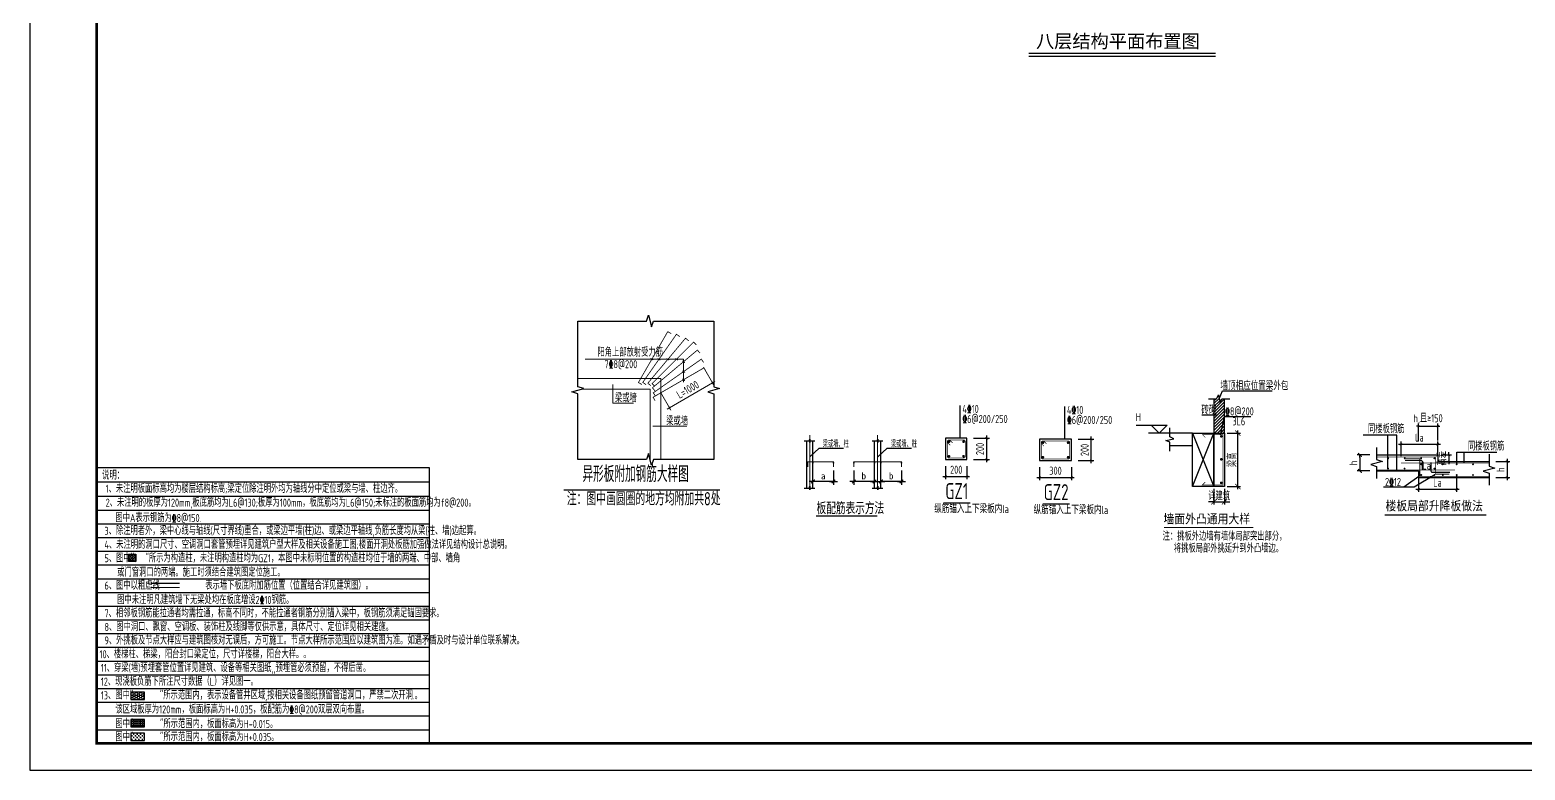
# Model space of a CAD drawing. Extents: x -1058961 to 23600, y -449123 to 2751847.
# Drawn here: x -347349 to -291301, y -288485 to -260752 of the extents above; entities that cross this region are included whole.
import ezdxf
from ezdxf.enums import TextEntityAlignment as Align

# ---------------------------------------------------------------- set-up
doc = ezdxf.new("R2010")
doc.units = 0
doc.header["$LTSCALE"] = 1000
doc.linetypes.add('DASH', pattern=[0.35, 0.25, -0.1])
doc.linetypes.add('DOTE', pattern=[2.42, 2, -0.2, 0.02, -0.2])
doc.layers.get('0').update_dxf_attribs({"linetype": 'CONTINUOUS'})
doc.layers.get('DEFPOINTS').update_dxf_attribs({"linetype": 'CONTINUOUS'})
for name, color, linetype, lineweight in [('+公共字体', 7, 'CONTINUOUS', 20), ('+图名', 243, 'CONTINUOUS', 20), ('+混凝土墙', 3, 'CONTINUOUS', 20), ('DOTE', 19, 'DOTE', 9), ('Z-详图标注', 3, 'CONTINUOUS', 18), ('查找字符', 1, 'CONTINUOUS', 18)]:
    doc.layers.add(name, color=color, linetype=linetype, lineweight=lineweight)
for name, color, linetype in [('-TK', 7, 'CONTINUOUS'), ('DIM', 2, 'CONTINUOUS'), ('FLOOR_UP_REIN', 13, 'CONTINUOUS'), ('GJ', 5, 'CONTINUOUS'), ('LINK', 6, 'CONTINUOUS'), ('OUTLINE', 2, 'CONTINUOUS'), ('REIN', 6, 'CONTINUOUS'), ('S-B板填充', 251, 'CONTINUOUS'), ('S-DETLCW-LINE1-pdx', 7, 'CONTINUOUS'), ('S-DETLCW-TEXT', 7, 'CONTINUOUS'), ('S-DETLS-HATCH', 251, 'CONTINUOUS'), ('S-DETLS-TEXT', 7, 'CONTINUOUS'), ('S-X详图实线', 4, 'CONTINUOUS'), ('S-X详图标注', 3, 'CONTINUOUS'), ('S-X详图钢筋', 6, 'CONTINUOUS'), ('S-大样-砼线', 7, 'CONTINUOUS'), ('S-引出线', 40, 'CONTINUOUS'), ('S-文字', 7, 'CONTINUOUS'), ('S-板正筋', 2, 'CONTINUOUS'), ('S-构造柱', 212, 'CONTINUOUS'), ('S-表格线', 54, 'CONTINUOUS'), ('S-降板填充', 75, 'CONTINUOUS'), ('TEXT', 2, 'CONTINUOUS'), ('THIN', 7, 'CONTINUOUS'), ('大样线', 40, 'CONTINUOUS'), ('悬梁', 4, 'CONTINUOUS'), ('空调洞口标注', 130, 'CONTINUOUS'), ('说明文字', 7, 'CONTINUOUS')]:
    doc.layers.add(name, color=color, linetype=linetype)
doc.styles.add('-宋体', font='', dxfattribs={"width": 0.7, "height": 300, "bigfont": '宋体.TTF'})
doc.styles.add('10', font='', dxfattribs={"width": 0.7, "height": 300})
doc.styles.add('BW_Rein', font='Tssdeng.shx', dxfattribs={"width": 0.7, "bigfont": 'hztxt.shx'})
doc.styles.add('hzst', font='', dxfattribs={"width": 0.7})
doc.styles.add('TSSD_DIMENSION', font='Tssdeng.shx', dxfattribs={"width": 0.7, "bigfont": 'tssdchn.shx'})
doc.styles.add('TSSD_Label', font='Tssdeng.shx', dxfattribs={"width": 0.7, "bigfont": 'hztxt.shx'})
doc.styles.add('TSSD_Norm', font='Tssdeng.shx', dxfattribs={"bigfont": 'tssdchn.shx'})
doc.styles.add('TSSD_REIN', font='tssdeng.shx', dxfattribs={"width": 0.7, "height": 300, "bigfont": 'tssdchn.shx'})
doc.styles.get('-宋体').set_extended_font_data('SimSun')
doc.styles.get('10').set_extended_font_data('SimSun')
doc.styles.get('hzst').set_extended_font_data('SimSun')
doc.dimstyles.new('25-100', dxfattribs={"dimscale": 100, "dimtxt": 3, "dimasz": 2, "dimexe": 1, "dimexo": 1, "dimgap": 0.5, "dimtad": 1, "dimdec": 0, "dimlfac": 0.25, "dimdsep": 46, "dimtxsty": 'TSSD_REIN', "dimblk1": 'ARCHTICK', "dimblk2": 'ARCHTICK', "dimsah": 1, "dimcen": 2.5, "dimdle": 1, "dimclrd": 256, "dimclre": 256, "dimclrt": 7, "dimadec": 0, "dimazin": 0, "dimtfac": 1, "dimtdec": 0, "dimtix": 1, "dimtmove": 2, "dimatfit": 3, "dimldrblk": 'ARCHTICK', "dimfxl": 0, "dimtolj": 1, "dimtzin": 0, "dimlwd": -1, "dimlwe": -1, "dimarcsym": 0})
doc.dimstyles.new('TSSD_100_100$0', dxfattribs={"dimtxt": 300, "dimasz": 80, "dimexe": 100, "dimexo": 250, "dimgap": 100, "dimtad": 1, "dimdec": 0, "dimzin": 0, "dimdsep": 46, "dimtxsty": 'TSSD_DIMENSION', "dimblk": 'ARCHTICK', "dimcen": 0, "dimdle": 100, "dimclrd": 3, "dimclre": 3, "dimclrt": 7, "dimadec": 0, "dimazin": 0, "dimtfac": 1, "dimtdec": 0, "dimtix": 1, "dimtmove": 2, "dimatfit": 3, "dimldrblk": 'ARCHTICK', "dimfxl": 0, "dimtolj": 1, "dimtzin": 0, "dimarcsym": 0})
doc.dimstyles.new('TSSD_20_100', dxfattribs={"dimtxt": 300, "dimasz": 100, "dimexe": 100, "dimexo": 250, "dimgap": 100, "dimtad": 1, "dimdec": 0, "dimlfac": 0.2, "dimzin": 0, "dimdsep": 46, "dimtxsty": 'TSSD_DIMENSION', "dimblk": 'ARCHTICK', "dimcen": 0, "dimdle": 100, "dimclrt": 7, "dimadec": 0, "dimazin": 0, "dimtfac": 1, "dimtdec": 0, "dimtix": 1, "dimtmove": 2, "dimatfit": 3, "dimldrblk": 'ARCHTICK', "dimfxl": 0, "dimtolj": 1, "dimtzin": 0, "dimarcsym": 0})
doc.dimstyles.new('TSSD_25_100', dxfattribs={"dimtxt": 300, "dimasz": 100, "dimexe": 100, "dimexo": 250, "dimgap": 100, "dimtad": 1, "dimdec": 0, "dimlfac": 0.25, "dimzin": 0, "dimdsep": 46, "dimtxsty": 'TSSD_DIMENSION', "dimblk": 'ARCHTICK', "dimcen": 0, "dimdle": 100, "dimclrt": 7, "dimadec": 0, "dimazin": 0, "dimtfac": 1, "dimtdec": 0, "dimtix": 1, "dimtmove": 2, "dimatfit": 3, "dimldrblk": 'ARCHTICK', "dimfxl": 0, "dimtolj": 1, "dimtzin": 0, "dimarcsym": 0})

# ---------------------------------------------------------------- blocks, each defined once
blk = doc.blocks.new('A1')
blk.add_lwpolyline([(0, 59400), (0, 0), (84100, 0), (84100, 59400)], close=True)
at = {"const_width": 100}
blk.add_lwpolyline([(2500, 58400), (2500, 1000), (83100, 1000), (83100, 58400)], close=True, dxfattribs=at)
blk = doc.blocks.new('_DIMX')
blk.add_line((-150, 0), (150, 0))
at = {"const_width": 50}
blk.add_lwpolyline([(-70, -70), (70, 70)], dxfattribs=at)
blk = doc.blocks.new('A$C1DDD5A89')
at = {"color": 6, "const_width": 50}
blk.add_lwpolyline([(439, 25), (2741, 25)], dxfattribs=at)
at = {"layer": 'DOTE', "color": 8, "linetype": 'DOTE'}
for p, q in [((202, 3054), (202, 888)), ((2750, 3054), (2750, 888))]:
    blk.add_line(p, q, dxfattribs=at)
at = {"layer": 'GJ'}
blk.add_point((1858, 2022), dxfattribs=at)
at = {"layer": 'REIN', "color": 1, "const_width": 40}
for points in [[(129, 1860), (129, 2059), (1095, 2059), (1095, 1860)], [(1858, 1860), (1858, 2059), (3643, 2059), (3643, 1860)]]:
    blk.add_lwpolyline(points, dxfattribs=at)
at = {"layer": '大样线'}
for p, q in [((0, 2837), (188, 2837)), ((81, 2837), (81, 1066)), ((188, 2837), (202, 2909)), ((202, 2909), (202, 2778)), ((202, 2778), (217, 2837)), ((217, 2837), (395, 2837)), ((2548, 2837), (2736, 2837)), ((2736, 2837), (2751, 2909)), ((2751, 2909), (2751, 2778)), ((2751, 2778), (2766, 2837)), ((2766, 2837), (2943, 2837)), ((202, 2247), (556, 2571)), ((556, 2571), (1467, 2571)), ((2758, 2247), (3112, 2571)), ((3112, 2571), (4023, 2571)), ((188, 1066), (202, 1138)), ((202, 1138), (202, 1006)), ((2736, 1066), (2751, 1138)), ((2751, 1138), (2751, 1006)), ((0, 1066), (188, 1066)), ((202, 1006), (217, 1066)), ((217, 1066), (395, 1066)), ((2548, 1066), (2736, 1066)), ((2751, 1006), (2766, 1066)), ((2766, 1066), (2943, 1066))]:
    blk.add_line(p, q, dxfattribs=at)
at = {"layer": '大样线', "linetype": 'ByBlock'}
for p, q in [((323, 1066), (323, 2837)), ((2630, 1066), (2630, 2837)), ((2871, 1066), (2871, 2837))]:
    blk.add_line(p, q, dxfattribs=at)
at = {"layer": '大样线', "color": 0, "linetype": 'ByBlock'}
for p in [(323, 2022), (1095, 2022), (2630, 2022), (2871, 2022), (3643, 2022), (202, 1319)]:
    blk.add_point(p, dxfattribs=at)
at = {"layer": '空调洞口标注'}
for p, q in [((1095, 1732), (1095, 1190)), ((1858, 1732), (1858, 1190)), ((3643, 1732), (3643, 1190)), ((1094, 1319), (203, 1319)), ((2629, 1319), (1859, 1319)), ((3642, 1319), (2872, 1319))]:
    blk.add_line(p, q, dxfattribs=at)
blk.add_point((1858, 1319), dxfattribs=at)
at = {"layer": '空调洞口标注', "color": 0, "linetype": 'ByBlock'}
blk.add_point((2871, 1319), dxfattribs=at)
at = {"layer": '空调洞口标注', "xscale": 0.9649999998509884, "yscale": 0.9649999998509884, "zscale": 0.965, "rotation": 180}
for p in [(323, 1319), (1858, 1319)]:
    blk.add_blockref('_DIMX', p, dxfattribs=at)
at = {"layer": '空调洞口标注', "xscale": 0.9649999998509884, "yscale": 0.9649999998509884, "zscale": 0.965}
for p in [(1095, 1319), (2630, 1319), (2872, 1319), (3643, 1319)]:
    blk.add_blockref('_DIMX', p, dxfattribs=at)
at = {"layer": '空调洞口标注', "style": '10'}
for s, p in [('a', (709, 1523)), ('b', (2231, 1523)), ('b', (3257, 1523))]:
    blk.add_text(s, height=250, dxfattribs=at).set_placement(p, align=Align.MIDDLE_CENTER)
at = {"layer": '说明文字'}
for s, height, style, width, p in [('梁或墙、柱', 250, 'TSSD_REIN', 0.6, (693, 2596)), ('梁或墙、柱', 250, 'TSSD_REIN', 0.6, (3249, 2596)), ('板配筋表示方法', 450, 'TSSD_DIMENSION', 0.7, (459, 91))]:
    blk.add_text(s, height=height, dxfattribs=dict(at, style=style, width=width)).set_placement(p)
blk = doc.blocks.new('_ArchTick')
at = {"color": 0, "linetype": 'ByBlock', "const_width": 0.15}
blk.add_lwpolyline([(-0.5, -0.5), (0.5, 0.5)], dxfattribs=at)
blk = doc.blocks.new('*D694')
at = {"layer": 'DEFPOINTS', "color": 0}
for p in [(15039, 226788), (15039, 226538), (15580, 226538)]:
    blk.add_point(p, dxfattribs=at)
at = {"layer": 'S-X详图标注', "color": 0, "lineweight": -2}
for p, q in [((15289, 226788), (15680, 226788)), ((15289, 226538), (15680, 226538)), ((15580, 226788), (15580, 226888)), ((15580, 226788), (15580, 226538)), ((15580, 226538), (15580, 226438))]:
    blk.add_line(p, q, dxfattribs=at)
at = {"layer": 'S-X详图标注', "color": 0, "lineweight": -2, "xscale": 100, "yscale": 100, "zscale": 100}
for p, rotation in [((15580, 226788), 270), ((15580, 226538), 90)]:
    blk.add_blockref('_ArchTick', p, dxfattribs=dict(at, rotation=rotation))
at = {"layer": 'S-X详图标注', "color": 7, "insert": (15330, 226663), "char_height": 300, "attachment_point": 5, "rotation": 90, "style": 'TSSD_DIMENSION'}
blk.add_mtext('\\A1;高差', dxfattribs=at)
blk = doc.blocks.new('ArchTick')
at = {"color": 0, "linetype": 'ByBlock', "lineweight": -2, "const_width": 0.075}
blk.add_lwpolyline([(-0.25, -0.25), (0.25, 0.25)], dxfattribs=at)
blk = doc.blocks.new('_tsdbk')
blk.add_line((-1, 0), (0, 0))
at = {"const_width": 0.5}
blk.add_lwpolyline([(-0.7, -0.7), (0.7, 0.7)], dxfattribs=at)
blk = doc.blocks.new('*D695')
at = {"layer": 'DEFPOINTS', "color": 0}
for p in [(12868, 226788), (12244, 226188), (12868, 226188)]:
    blk.add_point(p, dxfattribs=at)
at = {"layer": 'S-X详图标注', "color": 0, "lineweight": -2}
for p, q in [((12618, 226788), (12144, 226788)), ((12244, 226688), (12244, 226288)), ((12618, 226188), (12144, 226188))]:
    blk.add_line(p, q, dxfattribs=at)
at = {"layer": 'S-X详图标注', "color": 0, "lineweight": -2, "xscale": 100, "yscale": 100, "zscale": 100}
for p, rotation in [((12244, 226788), 90), ((12244, 226188), 270)]:
    blk.add_blockref('_tsdbk', p, dxfattribs=dict(at, rotation=rotation))
at = {"layer": 'S-X详图标注', "color": 7, "insert": (11994, 226488), "char_height": 300, "attachment_point": 5, "rotation": 90, "style": 'TSSD_DIMENSION'}
blk.add_mtext('\\A1;h', dxfattribs=at)
blk = doc.blocks.new('*D696')
at = {"layer": 'DEFPOINTS', "color": 0}
for p in [(17083, 226538), (17083, 225938), (17763, 225938)]:
    blk.add_point(p, dxfattribs=at)
at = {"layer": 'S-X详图标注', "color": 0, "lineweight": -2}
for p, q in [((17333, 226538), (17863, 226538)), ((17763, 226638), (17763, 225838)), ((17333, 225938), (17863, 225938))]:
    blk.add_line(p, q, dxfattribs=at)
at = {"layer": 'S-X详图标注', "color": 0, "lineweight": -2, "xscale": 100, "yscale": 100, "zscale": 100}
for p, rotation in [((17763, 226538), 90), ((17763, 225938), 270)]:
    blk.add_blockref('_ArchTick', p, dxfattribs=dict(at, rotation=rotation))
at = {"layer": 'S-X详图标注', "color": 7, "insert": (17513, 226238), "char_height": 300, "attachment_point": 5, "rotation": 90, "style": 'TSSD_DIMENSION'}
blk.add_mtext('\\A1;h', dxfattribs=at)
blk = doc.blocks.new('*D697')
at = {"layer": 'DEFPOINTS', "color": 0}
for p in [(15159, 227867), (14439, 227080), (15159, 227080)]:
    blk.add_point(p, dxfattribs=at)
at = {"layer": 'S-X详图标注', "color": 3, "lineweight": -2}
for p, q in [((14439, 227867), (14359, 227867)), ((14439, 227330), (14439, 227967)), ((14439, 227867), (15159, 227867)), ((15159, 227330), (15159, 227967)), ((15159, 227867), (15239, 227867))]:
    blk.add_line(p, q, dxfattribs=at)
at = {"layer": 'S-X详图标注', "color": 3, "lineweight": -2, "xscale": 80, "yscale": 80, "zscale": 80}
blk.add_blockref('_ArchTick', (14439, 227867), dxfattribs=at)
at = {"layer": 'S-X详图标注', "color": 3, "lineweight": -2, "xscale": 80, "yscale": 80, "zscale": 80, "rotation": 180}
blk.add_blockref('_ArchTick', (15159, 227867), dxfattribs=at)
at = {"layer": 'S-X详图标注', "color": 7, "insert": (14799, 228128), "char_height": 300, "attachment_point": 5, "style": 'TSSD_DIMENSION'}
blk.add_mtext('\\A1;h,且≥150', dxfattribs=at)
blk = doc.blocks.new('*D698')
at = {"layer": 'DEFPOINTS', "color": 0}
for p in [(15159, 227192), (13789, 226489), (15159, 226489)]:
    blk.add_point(p, dxfattribs=at)
at = {"layer": 'S-X详图标注', "color": 0, "lineweight": -2}
for p, q in [((13689, 227192), (15259, 227192)), ((13789, 226739), (13789, 227292)), ((15159, 226739), (15159, 227292))]:
    blk.add_line(p, q, dxfattribs=at)
at = {"layer": 'S-X详图标注', "color": 0, "lineweight": -2, "xscale": 100, "yscale": 100, "zscale": 100, "rotation": 180}
blk.add_blockref('_ArchTick', (13789, 227192), dxfattribs=at)
at = {"layer": 'S-X详图标注', "color": 0, "lineweight": -2, "xscale": 100, "yscale": 100, "zscale": 100}
blk.add_blockref('_ArchTick', (15159, 227192), dxfattribs=at)
at = {"layer": 'S-X详图标注', "color": 7, "insert": (14474, 227442), "char_height": 300, "attachment_point": 5, "style": 'TSSD_DIMENSION'}
blk.add_mtext('\\A1;La', dxfattribs=at)
blk = doc.blocks.new('*D699')
at = {"layer": 'DEFPOINTS', "color": 0}
for p in [(14439, 226188), (15861, 226306), (15861, 225502)]:
    blk.add_point(p, dxfattribs=at)
at = {"layer": 'S-X详图标注', "color": 0, "lineweight": -2}
for p, q in [((14439, 225938), (14439, 225402)), ((15861, 226056), (15861, 225402)), ((14339, 225502), (15961, 225502))]:
    blk.add_line(p, q, dxfattribs=at)
at = {"layer": 'S-X详图标注', "color": 0, "lineweight": -2, "xscale": 100, "yscale": 100, "zscale": 100, "rotation": 180}
blk.add_blockref('_ArchTick', (14439, 225502), dxfattribs=at)
at = {"layer": 'S-X详图标注', "color": 0, "lineweight": -2, "xscale": 100, "yscale": 100, "zscale": 100}
blk.add_blockref('_ArchTick', (15861, 225502), dxfattribs=at)
at = {"layer": 'S-X详图标注', "color": 7, "insert": (15150, 225752), "char_height": 300, "attachment_point": 5, "style": 'TSSD_DIMENSION'}
blk.add_mtext('\\A1;La', dxfattribs=at)
blk = doc.blocks.new('*D701')
at = {"layer": 'DEFPOINTS', "color": 0}
for p in [(30394, 226071), (30794, 226071), (30794, 225492)]:
    blk.add_point(p, dxfattribs=at)
at = {"layer": 'S-X详图标注'}
for p, q in [((30394, 225971), (30394, 225392)), ((30794, 225971), (30794, 225392)), ((30394, 225492), (30194, 225492)), ((30394, 225492), (30794, 225492)), ((30794, 225492), (30994, 225492))]:
    blk.add_line(p, q, dxfattribs=at)
at = {"layer": 'S-X详图标注', "xscale": 200, "yscale": 200, "zscale": 200}
blk.add_blockref('_ArchTick', (30394, 225492), dxfattribs=at)
at = {"layer": 'S-X详图标注', "xscale": 200, "yscale": 200, "zscale": 200, "rotation": 180}
blk.add_blockref('_ArchTick', (30794, 225492), dxfattribs=at)
at = {"layer": 'S-X详图标注', "color": 7, "insert": (30594, 225692), "char_height": 300, "attachment_point": 5, "style": 'TSSD_REIN'}
blk.add_mtext('\\A1;详建筑', dxfattribs=at)
blk = doc.blocks.new('*D702')
at = {"layer": 'DEFPOINTS', "color": 0}
for p in [(30794, 228060), (31291, 228060), (30794, 226060)]:
    blk.add_point(p, dxfattribs=at)
at = {"layer": 'S-X详图标注'}
for p, q in [((31291, 225960), (31291, 228160)), ((30894, 228060), (31391, 228060)), ((30894, 226060), (31391, 226060))]:
    blk.add_line(p, q, dxfattribs=at)
at = {"layer": 'S-X详图标注', "xscale": 200, "yscale": 200, "zscale": 200}
for p, rotation in [((31291, 228060), 90), ((31291, 226060), 270)]:
    blk.add_blockref('_ArchTick', p, dxfattribs=dict(at, rotation=rotation))
at = {"layer": 'S-X详图标注', "color": 7, "insert": (31091, 227060), "char_height": 300, "attachment_point": 5, "rotation": 90, "style": 'TSSD_REIN'}
blk.add_mtext('\\A1;梁高', dxfattribs=at)
blk = doc.blocks.new('*D2833')
at = {"layer": 'DEFPOINTS', "color": 0}
for p in [(-312224, -276053), (-311481, -276053), (-312224, -276853)]:
    blk.add_point(p, dxfattribs=at)
at = {"layer": 'DIM', "color": 0, "lineweight": -2}
for p, q in [((-311974, -276053), (-311381, -276053)), ((-311481, -276953), (-311481, -275953)), ((-311974, -276853), (-311381, -276853))]:
    blk.add_line(p, q, dxfattribs=at)
at = {"layer": 'DIM', "color": 0, "lineweight": -2, "xscale": 100, "yscale": 100, "zscale": 100}
for p, rotation in [((-311481, -276053), 90), ((-311481, -276853), 270)]:
    blk.add_blockref('_ArchTick', p, dxfattribs=dict(at, rotation=rotation))
at = {"layer": 'DIM', "color": 7, "insert": (-311731, -276453), "char_height": 300, "attachment_point": 5, "rotation": 90, "style": 'TSSD_DIMENSION'}
blk.add_mtext('\\A1;200', dxfattribs=at)
blk = doc.blocks.new('*D2834')
at = {"layer": 'DEFPOINTS', "color": 0}
for p in [(-313024, -276853), (-312224, -276853), (-312224, -277480)]:
    blk.add_point(p, dxfattribs=at)
at = {"layer": 'DIM', "color": 0, "lineweight": -2}
for p, q in [((-313024, -277103), (-313024, -277580)), ((-312224, -277103), (-312224, -277580)), ((-313124, -277480), (-312124, -277480))]:
    blk.add_line(p, q, dxfattribs=at)
at = {"layer": 'DIM', "color": 0, "lineweight": -2, "xscale": 100, "yscale": 100, "zscale": 100, "rotation": 180}
blk.add_blockref('_ArchTick', (-313024, -277480), dxfattribs=at)
at = {"layer": 'DIM', "color": 0, "lineweight": -2, "xscale": 100, "yscale": 100, "zscale": 100}
blk.add_blockref('_ArchTick', (-312224, -277480), dxfattribs=at)
at = {"layer": 'DIM', "color": 7, "insert": (-312624, -277230), "char_height": 300, "attachment_point": 5, "style": 'TSSD_DIMENSION'}
blk.add_mtext('\\A1;200', dxfattribs=at)
blk = doc.blocks.new('*D2808')
at = {"layer": 'DEFPOINTS', "color": 0}
for p in [(5060, 9464), (3444, 8530), (5522, 8664)]:
    blk.add_point(p, dxfattribs=at)
at = {"layer": 'DIM', "color": 3, "lineweight": -2}
for p, q in [((5185, 9247), (5572, 8577)), ((3819, 7680), (5609, 8714)), ((3569, 8314), (3956, 7644))]:
    blk.add_line(p, q, dxfattribs=at)
at = {"layer": 'DIM', "color": 3, "lineweight": -2, "xscale": 80, "yscale": 80, "zscale": 80}
for p, rotation in [((5522, 8664), 29.99999999994698), ((3906, 7730), 209.999999999947)]:
    blk.add_blockref('_ArchTick', p, dxfattribs=dict(at, rotation=rotation))
at = {"layer": 'DIM', "color": 7, "insert": (4589, 8413), "char_height": 300, "attachment_point": 5, "rotation": 30, "style": 'TSSD_DIMENSION'}
blk.add_mtext('\\A1;L=1000', dxfattribs=at)
blk = doc.blocks.new('*D2839')
at = {"layer": 'DEFPOINTS', "color": 0}
for p in [(-308303, -276091), (-307561, -276091), (-308303, -276891)]:
    blk.add_point(p, dxfattribs=at)
at = {"layer": 'DIM', "color": 0, "lineweight": -2}
for p, q in [((-308053, -276091), (-307461, -276091)), ((-307561, -276991), (-307561, -275991)), ((-308053, -276891), (-307461, -276891))]:
    blk.add_line(p, q, dxfattribs=at)
at = {"layer": 'DIM', "color": 0, "lineweight": -2, "xscale": 100, "yscale": 100, "zscale": 100}
for p, rotation in [((-307561, -276091), 90), ((-307561, -276891), 270)]:
    blk.add_blockref('_ArchTick', p, dxfattribs=dict(at, rotation=rotation))
at = {"layer": 'DIM', "color": 7, "insert": (-307811, -276491), "char_height": 300, "attachment_point": 5, "rotation": 90, "style": 'TSSD_DIMENSION'}
blk.add_mtext('\\A1;200', dxfattribs=at)
blk = doc.blocks.new('*D2840')
at = {"layer": 'DEFPOINTS', "color": 0}
for p in [(-309503, -276891), (-308303, -276891), (-308303, -277518)]:
    blk.add_point(p, dxfattribs=at)
at = {"layer": 'DIM', "color": 0, "lineweight": -2}
for p, q in [((-309503, -277141), (-309503, -277618)), ((-308303, -277141), (-308303, -277618)), ((-309603, -277518), (-308203, -277518))]:
    blk.add_line(p, q, dxfattribs=at)
at = {"layer": 'DIM', "color": 0, "lineweight": -2, "xscale": 100, "yscale": 100, "zscale": 100, "rotation": 180}
blk.add_blockref('_ArchTick', (-309503, -277518), dxfattribs=at)
at = {"layer": 'DIM', "color": 0, "lineweight": -2, "xscale": 100, "yscale": 100, "zscale": 100}
blk.add_blockref('_ArchTick', (-308303, -277518), dxfattribs=at)
at = {"layer": 'DIM', "color": 7, "insert": (-308903, -277268), "char_height": 300, "attachment_point": 5, "style": 'TSSD_DIMENSION'}
blk.add_mtext('\\A1;300', dxfattribs=at)
blk = doc.blocks.new('20210306.16463091')
at = {"layer": 'S-DETLS-TEXT', "const_width": 50}
blk.add_lwpolyline([(1330.2, 0), (5133.9, 0)], dxfattribs=at)
at = {"layer": 'S-X详图实线', "linetype": 'ByBlock'}
for points in [[(1023.9, 2251.8), (3314.8, 2251.8), (3314.8, 2001.8), (5238.7, 2001.8)], [(1023.9, 1651.8), (2594.8, 1651.8), (2594.8, 1401.8), (5238.7, 1401.8)]]:
    blk.add_lwpolyline(points, dxfattribs=at)
at = {"layer": 'S-X详图标注', "linetype": 'ByBlock'}
for points in [[(1786.5, 1689.3), (1786.5, 2997.1), (520.6, 2997.1)], [(1442.5, 1753.1), (1442.5, 2997.1), (676.7, 2997.1)], [(4027.7, 1919.3), (4027.7, 2357.9), (5495.2, 2357.9)], [(4310.8, 1952.4), (4310.8, 2357.9), (5529.3, 2357.9)], [(3208.2, 1502.9), (2435.2, 1044.4), (1285.7, 1044.4)], [(2696.3, 1501.8), (2050.4, 1044.4)]]:
    blk.add_lwpolyline(points, dxfattribs=at)
at = {"layer": 'S-X详图标注'}
for points in [[(2094.8, 2053), (2684.6, 2053, -0.4142136), (2734.6, 2003), (2734.6, 1689.3)], [(3059.9, 1964.4), (3059.9, 1656.2, 0.4142136), (3109.9, 1606.2), (3763.5, 1606.2)]]:
    blk.add_lwpolyline(points, format="xyb", dxfattribs=at)
at = {"layer": 'S-X详图钢筋', "linetype": 'ByBlock', "const_width": 30}
for points in [[(1023.9, 2178.2), (3241, 2178.2), (3241, 1531.8), (3756, 1531.8)], [(1023.9, 1689.3), (3962.9, 1689.3)], [(1944.7, 1952.4), (5238.7, 1952.4)], [(5238.7, 1451), (2646.3, 1451), (2646.3, 2110.6), (2118.4, 2110.6)]]:
    blk.add_lwpolyline(points, dxfattribs=at)
at = {"layer": 'S-X详图钢筋', "const_width": 35}
for points in [[(1435.6, 1739.2, 1), (1470.6, 1739.2, 1)], [(1441.9, 2125.6, 1), (1476.9, 2125.6, 1)], [(2055.9, 1741.1, 1), (2090.9, 1741.1, 1)], [(2062.1, 2127.5, 1), (2097.1, 2127.5, 1)], [(2679.7, 2127.5, 1), (2714.7, 2127.5, 1)], [(2680.4, 1901.9, 1), (2715.4, 1901.9, 1)], [(3171.7, 2126, 1), (3206.7, 2126, 1)], [(3173.8, 1739.3, 1), (3208.8, 1739.3, 1)], [(3488, 1901.8, 1), (3523, 1901.8, 1)], [(4010.2, 1901.8, 1), (4045.2, 1901.8, 1)], [(4621.3, 1901.8, 1), (4656.3, 1901.8, 1)], [(2680.7, 1501.8, 1), (2715.7, 1501.8, 1)], [(3173.2, 1502.9, 1), (3208.2, 1502.9, 1)], [(3488.2, 1500.8, 1), (3523.2, 1500.8, 1)], [(4010.4, 1500.8, 1), (4045.4, 1500.8, 1)], [(4621.5, 1500.8, 1), (4656.5, 1500.8, 1)]]:
    blk.add_lwpolyline(points, format="xyb", close=True, dxfattribs=at)
at = {"layer": 'THIN'}
for points in [[(1023.9, 2531.8), (1023.9, 2081.8), (1243.9, 2011.8), (803.9, 1891.8), (1023.9, 1821.8), (1023.9, 1371.8)], [(5238.7, 2281.8), (5238.7, 1831.8), (5458.7, 1761.8), (5018.7, 1641.8), (5238.7, 1571.8), (5238.7, 1121.8)]]:
    blk.add_lwpolyline(points, dxfattribs=at)
at = {"layer": 'S-DETLCW-TEXT', "style": 'hzst', "width": 0.85}
blk.add_text('楼板局部升降板做法', height=350, dxfattribs=at).set_placement((1357.9, 173.9))
at = {"layer": 'S-X详图标注', "color": 7, "insert": (2898.8, 1855.6), "char_height": 300, "attachment_point": 5, "style": 'TSSD_REIN'}
blk.add_mtext('\\A1;La', dxfattribs=at)
at = {"layer": 'TEXT', "style": 'TSSD_REIN', "width": 0.7}
for s, p in [('同楼板钢筋', (700.4, 3072.4)), ('同楼板钢筋', (4446.4, 2423.2)), ('2%%13212', (1341.1, 1090.9))]:
    blk.add_text(s, height=300, dxfattribs=at).set_placement(p)
at = {"layer": 'S-X详图标注'}
dim = blk.add_linear_dim(base=(3314.8, 3330), p1=(2594.8, 2543.3), p2=(3314.8, 2543.3), text='h,且≥150', dimstyle='TSSD_100_100$0', dxfattribs=at)
dim.commit()
dim.dimension.update_dxf_attribs({"geometry": '*D697', "text_midpoint": (2954.8, 3591.5), "insert": (-11844.2, -224536.6)})
for base, p1, p2, override, picture, middle in [((3314.8, 2655.7), (1944.7, 1952.4), (3314.8, 1952.4), {"dimasz": 100, "dimblk1": 'ArchTick', "dimblk2": 'ArchTick', "dimclrd": 0, "dimclre": 0}, '*D698', (2629.7, 2905.7)), ((4016.4, 965.4), (2594.8, 1651.8), (4016.4, 1769), {"dimtxt": 300, "dimasz": 100, "dimblk1": 'ArchTick', "dimblk2": 'ArchTick', "dimclrd": 0, "dimclre": 0}, '*D699', (3305.6, 1215.4))]:
    dim = blk.add_linear_dim(base=base, p1=p1, p2=p2, text='La', dimstyle='TSSD_100_100$0', override=override, dxfattribs=at)
    dim.commit()
    dim.dimension.update_dxf_attribs({"geometry": picture, "text_midpoint": middle, "insert": (-11844.2, -224536.6)})
dim = blk.add_linear_dim(base=(400, 1651.8), p1=(1023.9, 2251.8), p2=(1023.9, 1651.8), angle=90, text='h', dimstyle='TSSD_20_100', dxfattribs=at)
dim.commit()
dim.dimension.update_dxf_attribs({"geometry": '*D695', "text_midpoint": (150, 1951.8), "insert": (-11844.2, -224536.6)})
for base, p1, p2, text, picture, middle in [((3735.8, 2001.8), (3194.8, 2251.8), (3194.8, 2001.8), '高差', '*D694', (3485.8, 2126.8)), ((5919.1, 1401.8), (5238.7, 2001.8), (5238.7, 1401.8), 'h', '*D696', (5669.1, 1701.8))]:
    dim = blk.add_linear_dim(base=base, p1=p1, p2=p2, angle=90, text=text, dimstyle='TSSD_100_100$0', override={"dimtxt": 300, "dimasz": 100, "dimblk1": 'ArchTick', "dimblk2": 'ArchTick', "dimclrd": 0, "dimclre": 0}, dxfattribs=at)
    dim.commit()
    dim.dimension.update_dxf_attribs({"geometry": picture, "text_midpoint": middle, "insert": (-11844.2, -224536.6)})
blk = doc.blocks.new('20210306.16465652')
at = {"layer": 'S-DETLS-HATCH'}
h = blk.add_hatch(dxfattribs=at)
h.set_pattern_fill('ANSI31', color=256, scale=25)
h.set_pattern_definition([(45, (-250051.66, 573697.02), (-56.126601, 56.126601), [])])
h.paths.add_polyline_path([(3315.4, 5761.9), (3215.4, 5761.9), (3145.4, 5611.9), (3085.4, 5911.9), (3015.4, 5761.9), (2915.4, 5761.9), (2915.4, 4472.4), (3315.4, 4472.4)])
at = {"layer": 'S-DETLCW-LINE1-pdx'}
for points in [[(2715.4, 5761.9), (3015.4, 5761.9), (3085.4, 5911.9), (3145.4, 5611.9), (3215.4, 5761.9), (3515.4, 5761.9)], [(1268.2, 3792.4), (1268.2, 4132.4), (1118.2, 4202.4), (1418.2, 4262.4), (1268.2, 4332.4), (1268.2, 4672.4)]]:
    blk.add_lwpolyline(points, dxfattribs=at)
at = {"layer": 'S-DETLCW-TEXT', "const_width": 30}
blk.add_lwpolyline([(4388.8, 937.6), (1041.9, 937.6)], dxfattribs=at)
at = {"layer": 'S-DETLS-TEXT'}
blk.add_line((3009.8, 5139.7), (2467.6, 5139.7), dxfattribs=at)
for points in [[(3115.4, 5761.9), (3233, 6051.8), (5095.2, 6051.8)], [(3165.2, 4412.4), (3315.4, 5101.5), (4302.7, 5101.5)]]:
    blk.add_lwpolyline(points, dxfattribs=at)
at = {"layer": 'S-X详图实线'}
for p, q in [((2115.4, 4472.4), (1268.2, 4472.4)), ((2115.4, 3992.4), (1268.2, 3992.4)), ((2115.4, 4472.4), (2915.4, 2472.4)), ((2115.4, 2472.4), (2915.4, 4472.4))]:
    blk.add_line(p, q, dxfattribs=at)
blk.add_lwpolyline([(2915.4, 5761.9), (2915.4, 4472.4), (3315.4, 4472.4), (3315.4, 5761.9)], dxfattribs=at)
for points in [[(2115.4, 4472.4), (2915.4, 4472.4), (2915.4, 2472.4), (2115.4, 2472.4)], [(2915.4, 4472.4), (3315.4, 4472.4), (3315.4, 2472.4), (2915.4, 2472.4)]]:
    blk.add_lwpolyline(points, close=True, dxfattribs=at)
at = {"layer": 'S-X详图标注'}
blk.add_line((1268.2, 4472.4), (468.4, 4472.4), dxfattribs=at)
blk.add_lwpolyline([(0, 4772.4), (1168.3, 4772.4), (868.3, 4472.4), (568.3, 4772.4)], dxfattribs=at)
at = {"layer": 'S-X详图钢筋', "const_width": 20}
blk.add_lwpolyline([(2592.4, 4306.3), (2486.4, 4412.4), (3255.4, 4412.4), (3255.4, 2532.4), (2486.4, 2532.4), (2592.4, 2638.4)], dxfattribs=at)
at = {"layer": 'S-X详图钢筋', "const_width": 50}
for points in [[(3168.1, 4350.3, 1), (3218.1, 4350.3, 1)], [(3168.1, 3488.9, 1), (3218.1, 3488.9, 1)], [(3168.1, 2609.8, 1), (3218.1, 2609.8, 1)]]:
    blk.add_lwpolyline(points, format="xyb", close=True, dxfattribs=at)
at = {"layer": 'S-DETLCW-TEXT', "style": 'hzst', "width": 0.85}
blk.add_text('墙面外凸通用大样', height=350, dxfattribs=at).set_placement((1025.4, 1088.1))
at = {"layer": 'S-DETLS-TEXT', "width": 0.7}
for s, style, p in [('墙顶相应位置梁外包', 'BW_Rein', (3158.9, 6088.4)), ('砖砌', 'BW_Rein', (2442.3, 5176.3)), ('%%1328@200', 'BW_Rein', (3336.9, 5138.1)), ('3L6', 'BW_Rein', (3608.6, 4766)), ('注：挑板外边墙有墙体局部突出部分，', 'TSSD_REIN', (991.5, 450)), ('将挑板局部外挑延升到外凸墙边。', 'TSSD_REIN', (1414.1, 0))]:
    blk.add_text(s, height=300, dxfattribs=dict(at, style=style)).set_placement(p)
at = {"layer": 'S-DETLS-TEXT', "style": 'TSSD_REIN', "width": 0.75}
blk.add_text('H', height=300, dxfattribs=at).set_placement((181.3, 4832.5), align=Align.BOTTOM_RIGHT)
at = {"layer": 'S-X详图标注'}
for p1, p2, distance, text, picture, middle in [((3315.4, 2472.4), (3315.4, 4472.4), -496.7, '梁高', '*D702', (3612.1, 3472.4)), ((2915.4, 2483.6), (3315.4, 2483.6), -579.2, '详建筑', '*D701', (3115.4, 2104.4))]:
    dim = blk.add_aligned_dim(p1=p1, p2=p2, distance=distance, text=text, dimstyle='25-100', dxfattribs=at)
    dim.commit()
    dim.dimension.update_dxf_attribs({"geometry": picture, "text_midpoint": middle, "insert": (-27478.5, -223587.5)})
blk = doc.blocks.new('A$C3D802B83')
at = {"layer": '+公共字体', "linetype": 'Continuous'}
for p, q in [((744, 9550.9), (4432.1, 9550.9)), ((4432.1, 8687.9), (4432.1, 9550.9)), ((1781.2, 8604.3), (1781.2, 7908.1)), ((1781.2, 7900.1), (2555.9, 7900.1)), ((3278.8, 7035.6), (4551.4, 7035.6))]:
    blk.add_line(p, q, dxfattribs=at)
at = {"layer": '+图名', "linetype": 'Continuous', "const_width": 50}
blk.add_lwpolyline([(-63, 4643.9), (5800.4, 4643.9)], dxfattribs=at)
at = {"layer": '+混凝土墙', "linetype": 'Continuous'}
for p, q in [((468.2, 8822.4), (3581.4, 8822.4)), ((597.3, 8422.4), (3181.4, 8422.4)), ((3181.4, 8422.4), (3181.4, 5796.4)), ((3581.4, 8822.4), (3581.4, 5796.4))]:
    blk.add_line(p, q, dxfattribs=at)
at = {"layer": 'FLOOR_UP_REIN', "const_width": 30}
for points in [[(3970.2, 10507.9), (3840.3, 10582.9), (2739.8, 8676.9), (2869.7, 8601.9)], [(4289.1, 10397.8), (4166.2, 10483.8), (2903.8, 8681), (3026.7, 8594.9)], [(4622.7, 10240.4), (4507.8, 10336.8), (3093.1, 8650.8), (3208, 8554.4)], [(4914.2, 10087.1), (4808.2, 10193.1), (3251.9, 8636.8), (3358, 8530.8)], [(5048.3, 9777.8), (4951.8, 9892.7), (3265.9, 8478), (3362.3, 8363.1)], [(5184.9, 9428.3), (5098.9, 9551.1), (3296, 8288.8), (3382.1, 8165.9)], [(5273, 9095.3), (5198, 9225.2), (3292, 8124.8), (3367, 7994.9)]]:
    blk.add_lwpolyline(points, dxfattribs=at)
at = {"layer": 'THIN'}
blk.add_lwpolyline([(5562.2, 5796.4), (3306.7, 5796.4), (3236.7, 5576.4), (3116.7, 6016.4), (3046.7, 5796.4), (468.2, 5796.4), (468.2, 8257.2), (248.2, 8327.2), (688.2, 8447.2), (468.2, 8517.2), (468.2, 10977.9), (3046.7, 10977.9), (3116.7, 11197.9), (3236.7, 10757.9), (3306.7, 10977.9), (5562.2, 10977.9), (5562.2, 8517.2), (5782.2, 8447.2), (5342.2, 8327.2), (5562.2, 8257.2)], close=True, dxfattribs=at)
at = {"layer": '查找字符', "const_width": 35}
for points in [[(3195.4, 9582.1), (3293.5, 9519.7)], [(3461.2, 9577.4), (3559.3, 9515)], [(3788.2, 9577.4), (3886.4, 9515)], [(4121.9, 9577.4), (4220.1, 9515)], [(4388.1, 9483.1), (4486.2, 9420.7)], [(4388.1, 9110.7), (4486.2, 9048.3)], [(4388.1, 8809.5), (4486.2, 8747.1)]]:
    blk.add_lwpolyline(points, dxfattribs=at)
at = {"layer": '+公共字体', "linetype": 'Continuous', "style": 'TSSD_REIN', "width": 0.7}
for s, p in [('阳角上部放射受力筋', (1206.7, 9652.5)), ('7%%1328@200', (1467.3, 9212.7)), ('梁或墙', (1863, 7938.4)), ('梁或墙', (3783.9, 7076.5))]:
    blk.add_text(s, height=300, dxfattribs=at).set_placement(p)
blk.add_text('注：图中画圆圈的地方均附加共8处', height=500, dxfattribs=at).set_placement((55.5, 3920.3), align=Align.BOTTOM_LEFT)
at = {"layer": '+图名', "linetype": 'Continuous', "style": 'TSSD_REIN', "width": 0.7}
blk.add_text('异形板附加钢筋大样图', height=600, dxfattribs=at).set_placement((640.5, 4766.9), align=Align.BOTTOM_LEFT)
at = {"layer": 'DIM'}
dim = blk.add_aligned_dim(p1=(3443.8, 8530.2), p2=(5060.4, 9463.5), distance=-923.8, text='L=1000', dimstyle='TSSD_100_100$0', dxfattribs=at)
dim.commit()
dim.dimension.update_dxf_attribs({"geometry": '*D2808', "text_midpoint": (4589, 8413.4)})

msp = doc.modelspace()

# ---------------------------------------------------------------- hatches: boundary and pattern name
at = {"layer": 'S-B板填充'}
h = msp.add_hatch(dxfattribs=at)
h.set_pattern_fill('ANGLE', color=252, scale=10, style=0)
h.set_pattern_definition([(0, (-258249.664, -482459.69), (0, 69.85), [50.8, -19.05]), (90, (-258249.664, -482459.69), (-69.85, 4e-15), [50.8, -19.05])])
h.paths.add_polyline_path([(-343560.51, -286868.04), (-343049.4, -286868.04), (-343049.4, -286589.26), (-343560.51, -286589.26)])
h = msp.add_hatch(dxfattribs=at)
h.set_pattern_fill('CROSS', color=252, scale=10, style=0)
h.set_pattern_definition([(0, (-258249.664, -482459.69), (63.5, 63.5), [31.75, -95.25]), (90, (-258233.79, -482475.57), (-63.5, 63.5), [31.75, -95.25])])
h.paths.add_polyline_path([(-343560.51, -287382.33), (-343049.4, -287382.33), (-343049.4, -287103.54), (-343560.51, -287103.54)])
at = {"layer": 'S-构造柱'}
h = msp.add_hatch(dxfattribs=at)
h.set_pattern_fill('ARMORED', color=256, scale=12.857143, style=0)
h.set_pattern_definition([(50, (-2196924.58, -412019.85), (92.2191663, -8.0681316), [9.642857, -106.0714286]), (355, (-2196924.58, -412019.85), (-17.839457, 96.710417), [7.7142857, -84.857143]), (100.4514, (-2196916.89, -412020.52), (74.3797776, 88.642227), [8.1951673, -90.146843]), (46.1842, (-2196924.58, -411994.13), (137.216706, -21.281016), [14.464286, -159.107143]), (96.6356, (-2196913.14, -411995.91), (120.170919, 125.243726), [12.292751, -135.220243]), (351.1842, (-2196924.58, -411994.13), (120.170822, 125.24382), [11.571429, -127.285714]), (21, (-2196911.72, -412000.56), (76.7451924, -51.765286), [9.642857, -106.0714286]), (326, (-2196911.72, -412000.56), (31.2834, 93.233577), [7.7142857, -84.857143]), (71.4514, (-2196905.33, -412004.88), (108.0286237, 41.4682067), [8.1951673, -90.146843]), (37.5, (-2196924.58, -412019.85), (1.56340997, 42.80063835), [0, -83.8285714, 0, -86.1428571, 0, -85.1785714]), (7.5, (-2196924.58, -412019.85), (33.8232262, 50.7100772), [0, -49.1142857, 0, -81.9, 0, -32.4642857]), (327.5, (-2196953.25, -412019.85), (68.6343132, -2.8999121), [0, -32.1428571, 0, -100.2857143, 0, -133.0714286]), (317.5, (-2196966.11, -412019.85), (74.981079, 12.8706406), [0, -41.7857143, 0, -66.6, 0, -94.5]), (45, (-2196924.58, -412019.85), (-45.4568645, 45.4568645), [])])
h.paths.add_polyline_path([(-343655.99, -280397.32), (-343381.71, -280397.32), (-343381.71, -280671.6), (-343655.99, -280671.6)])
at = {"layer": 'S-降板填充', "linetype": 'ByBlock'}
h = msp.add_hatch(dxfattribs=at)
h.set_pattern_fill('HONEY', color=8, scale=17.142857, style=0)
h.set_pattern_definition([(0, (-3156145.6, -353549.74), (81.6428571, 47.1365143), [54.4285714, -108.8571429]), (120, (-3156145.6, -353549.74), (-81.6428474, 47.1365312), [54.4285714, -108.8571429]), (60, (-3156145.6, -353549.74), (9.75e-06, 94.2730455), [-108.8571429, 54.4285714])])
h.paths.add_polyline_path([(-343560.51, -285839.47), (-343049.4, -285839.47), (-343049.4, -285560.69), (-343560.51, -285560.69)])

# ---------------------------------------------------------------- linework, layer by layer
at = {"layer": 'LINK', "color": 1, "const_width": 25}
for points in [[(-312852.82, -276312.45), (-312944.75, -276220.52, -0.19891237), (-312958.81, -276186.58), (-312958.81, -276166.07, -0.41421356), (-312910.81, -276118.07), (-312336.81, -276118.07, -0.41421356), (-312288.81, -276166.07), (-312288.81, -276740.07, -0.41421356), (-312336.81, -276788.07), (-312910.81, -276788.07, -0.41421356), (-312958.81, -276740.07), (-312958.81, -276166.07, -0.41421356), (-312910.81, -276118.07), (-312890.3, -276118.07, -0.19891237), (-312856.36, -276132.13), (-312764.44, -276224.06)], [(-309332.16, -276350.7), (-309424.08, -276258.78, -0.19891237), (-309438.14, -276224.84), (-309438.14, -276204.33, -0.41421356), (-309390.14, -276156.33), (-308416.14, -276156.33, -0.41421356), (-308368.14, -276204.33), (-308368.14, -276778.33, -0.41421356), (-308416.14, -276826.33), (-309390.14, -276826.33, -0.41421356), (-309438.14, -276778.33), (-309438.14, -276204.33, -0.41421356), (-309390.14, -276156.33), (-309369.64, -276156.33, -0.19891237), (-309335.69, -276170.39), (-309243.77, -276262.32)]]:
    msp.add_lwpolyline(points, format="xyb", dxfattribs=at)
at = {"layer": 'OUTLINE'}
for points in [[(-312223.81, -276053.07), (-313023.81, -276053.07), (-313023.81, -276853.07), (-312223.81, -276853.07)], [(-308303.14, -276091.33), (-309503.14, -276091.33), (-309503.14, -276891.33), (-308303.14, -276891.33)]]:
    msp.add_lwpolyline(points, close=True, dxfattribs=at)
at = {"layer": 'REIN', "const_width": 50}
for points in [[(-312921.31, -276180.57, 1), (-312871.31, -276180.57, 1)], [(-312376.31, -276180.57, 1), (-312326.31, -276180.57, 1)], [(-309400.64, -276218.83, 1), (-309350.64, -276218.83, 1)], [(-308455.64, -276218.83, 1), (-308405.64, -276218.83, 1)], [(-312921.31, -276725.57, 1), (-312871.31, -276725.57, 1)], [(-312376.31, -276725.57, 1), (-312326.31, -276725.57, 1)], [(-309400.64, -276763.83, 1), (-309350.64, -276763.83, 1)], [(-308455.64, -276763.83, 1), (-308405.64, -276763.83, 1)]]:
    msp.add_lwpolyline(points, format="xyb", close=True, dxfattribs=at)
at = {"layer": 'S-引出线', "color": 3, "const_width": 56}
msp.add_lwpolyline([(-309908.13, -261629.91), (-302904.34, -261629.91)], dxfattribs=at)
at = {"layer": 'S-引出线', "color": 3}
msp.add_lwpolyline([(-309908.13, -261741.91), (-302904.34, -261741.91)], dxfattribs=at)
at = {"layer": 'S-板正筋', "linetype": 'DASH', "const_width": 42.86}
for points in [[(-342804.45, -281485.58), (-342804.45, -281485.58), (-341733.94, -281485.57), (-341733.94, -281485.57)], [(-342804.45, -281643.64), (-342804.45, -281643.64), (-341733.94, -281643.63), (-341733.94, -281643.63)]]:
    msp.add_lwpolyline(points, dxfattribs=at)
at = {"layer": 'S-构造柱'}
msp.add_lwpolyline([(-343655.99, -280397.32), (-343381.71, -280397.32), (-343381.71, -280671.6), (-343655.99, -280671.6), (-343655.99, -280397.32)], dxfattribs=at)
at = {"layer": 'S-表格线'}
for p, q in [((-344848.52, -287485.11), (-344848.52, -277159.88)), ((-332367.04, -277159.88), (-344848.52, -277159.88)), ((-332367.04, -287485.11), (-332367.04, -277159.88)), ((-332367.04, -277693.92), (-344848.52, -277693.92)), ((-344848.52, -286476.29), (-344848.52, -277693.92)), ((-344848.52, -278227.96), (-332367.04, -278227.96)), ((-344848.52, -278742.25), (-332367.04, -278742.25)), ((-344848.52, -279256.54), (-332367.04, -279256.54)), ((-344848.52, -279256.54), (-332367.04, -279256.54)), ((-344848.52, -279770.82), (-332367.04, -279770.82)), ((-344848.52, -280285.11), (-332367.04, -280285.11)), ((-344848.52, -280799.39), (-332367.04, -280799.39)), ((-344848.52, -281313.68), (-332367.04, -281313.68)), ((-344848.52, -281827.96), (-332367.04, -281827.96)), ((-344848.52, -282342.25), (-332367.04, -282342.25)), ((-344848.52, -282856.54), (-332367.04, -282856.54)), ((-344848.52, -283370.82), (-332367.04, -283370.82)), ((-344848.52, -283885.11), (-332367.04, -283885.11)), ((-344848.52, -284399.39), (-332367.04, -284399.39)), ((-344848.52, -284913.68), (-332367.04, -284913.68)), ((-344848.52, -285427.96), (-332367.04, -285427.96)), ((-344848.52, -285942.25), (-332367.04, -285942.25)), ((-344848.52, -286456.54), (-332367.04, -286456.54)), ((-344848.52, -286970.82), (-332367.04, -286970.82)), ((-344848.52, -286970.82), (-332367.04, -286970.82)), ((-344848.52, -287485.11), (-332367.04, -287485.11))]:
    msp.add_line(p, q, dxfattribs=at)
at = {"layer": 'S-降板填充'}
for points in [[(-343560.51, -285839.47), (-343049.4, -285839.47), (-343049.4, -285560.69), (-343560.51, -285560.69)], [(-343560.51, -286868.04), (-343049.4, -286868.04), (-343049.4, -286589.26), (-343560.51, -286589.26)], [(-343560.51, -287382.33), (-343049.4, -287382.33), (-343049.4, -287103.54), (-343560.51, -287103.54)]]:
    msp.add_lwpolyline(points, close=True, dxfattribs=at)
at = {"layer": 'TEXT', "color": 0}
for p, q in [((-312473.81, -276053.07), (-312473.81, -274826.81)), ((-308553.14, -276091.33), (-308553.14, -274865.06))]:
    msp.add_line(p, q, dxfattribs=at)
at = {"layer": '悬梁', "color": 0, "const_width": 50}
for points in [[(-312101.43, -278475.01), (-313113.33, -278475.01)], [(-308376.92, -278513.26), (-309388.81, -278513.26)]]:
    msp.add_lwpolyline(points, dxfattribs=at)

# ---------------------------------------------------------------- block references
at = {"layer": '-TK'}
msp.add_blockref('A1', (-347348.52, -288485.11), dxfattribs=at)
at = {"layer": 'S-X详图标注'}
for name, p in [('20210306.16465652', (-305881.39, -280332.67)), ('20210306.16463091', (-297891.44, -278929.73))]:
    msp.add_blockref(name, p, dxfattribs=at)
at = {"layer": 'S-大样-砼线'}
msp.add_blockref('A$C1DDD5A89', (-318320.3, -278990.24), dxfattribs=at)
at = {"layer": 'Z-详图标注'}
msp.add_blockref('A$C3D802B83', (-327278.59, -282639.78), dxfattribs=at)

# ---------------------------------------------------------------- texts
at = {"layer": 'S-文字', "style": '-宋体'}
msp.add_text('八层结构平面布置图', height=500, dxfattribs=at).set_placement((-309635.64, -261423.39))
at = {"layer": 'S-文字', "style": 'TSSD_REIN', "width": 0.7}
for s, p in [('说明：', (-344640.66, -277597.17)), ('1、未注明板面标高均为楼层结构标高;梁定位除注明外均为轴线分中定位或梁与墙、柱边齐。', (-344510.28, -278093.42)), ('3、除注明者外，梁中心线与轴线(尺寸界线)重合，或梁边平墙(柱)边、或梁边平轴线,负筋长度均从梁(柱、墙)边起算。', (-344553.47, -279670.64)), ('4、未注明的洞口尺寸、空调洞口套管预埋详见建筑户型大样及相关设备施工图;楼面开洞处板筋加强做法详见结构设计总说明。', (-344553.47, -280190.64)), ('5、图中"   "所示为构造柱，未注明构造柱均为GZ1，本图中未标明位置的构造柱均位于墙的两端、中部、墙角', (-344553.47, -280696.9)), ('或门窗洞口的两端。施工时须结合建筑图定位施工。', (-344077.02, -281231.88)), ('6、图中以粗虚线            表示墙下板底附加筋位置（位置结合详见建筑图）。', (-344553.47, -281721.49)), ('7、相邻板钢筋能拉通者均需拉通，标高不同时，不能拉通者钢筋分别锚入梁中，板钢筋须满足锚固要求。', (-344553.47, -282760.78)), ('图中未注明凡建筑墙下无梁处均在板底增设2%%13210钢筋。', (-344077.02, -282260.45)), ('8、图中洞口、飘窗、空调板、装饰柱及线脚等仅供示意，具体尺寸、定位详见相关建施。', (-344553.47, -283275.07)), ('9、外挑板及节点大样应与建筑图核对无误后，方可施工。节点大样所示范围应以建筑图为准。如遇矛盾及时与设计单位联系解决。', (-344553.47, -283777.53)), ('10、楼梯柱、梯梁，阳台封口梁定位，尺寸详楼梯，阳台大样。。', (-344737.7, -284296.37)), ('11、穿梁(墙)预埋套管位置详见建筑、设备等相关图纸,,预埋管必须预留，不得后凿。', (-344690.2, -284806.68)), ('12、现浇板负筋下所注尺寸数据（L）详见图一。', (-344690.2, -285320.97)), ('13、图中"       "所示范围内，表示设备管井区域,按相关设备图纸预留管道洞口，严禁二次开洞.。', (-344690.2, -285835.25)), ('图中"       "所示范围内，板面标高为H-0.015。', (-344142.1, -286907.77)), ('图中"       "所示范围内，板面标高为H+0.035。', (-344142.1, -287397.51))]:
    msp.add_text(s, height=300, dxfattribs=at).set_placement(p)
at = {"layer": 'S-文字', "color": 1, "style": 'TSSD_REIN', "width": 0.7}
for s, p in [('2、未注明的板厚为120mm,板底筋均为L6@130;板厚为100mm，板底筋均为L6@150;未标注的板面筋均为f8@200。', (-344510.28, -278615.23)), ('图中A表示钢筋为%%1328@150.', (-344141.13, -279190.42)), ('该区域板厚为120mm，板面标高为H+0.035，板配筋为%%1328@200双层双向布置。', (-344142.1, -286363.01))]:
    msp.add_text(s, height=300, dxfattribs=at).set_placement(p)
at = {"layer": 'TEXT', "color": 0, "width": 0.7}
for s, style, p in [('4\x8410', 'TSSD_REIN', (-312393.71, -275102.64)), ('\x846@200/250', 'TSSD_REIN', (-312393.71, -275479.41)), ('4\x8410', 'TSSD_REIN', (-308473.04, -275140.89)), ('\x846@200/250', 'TSSD_REIN', (-308473.04, -275517.67)), ('纵筋锚入上下梁板内la', 'TSSD_Label', (-313449.94, -278853.39)), ('纵筋锚入上下梁板内la', 'TSSD_Label', (-309725.43, -278891.65))]:
    msp.add_text(s, height=300, dxfattribs=dict(at, style=style)).set_placement(p)
at = {"layer": 'TEXT', "color": 0, "style": 'TSSD_Norm', "width": 0.7}
for s, p in [('GZ1', (-312605.33, -278332.66)), ('GZ2', (-308880.82, -278370.92))]:
    msp.add_text(s, height=600, dxfattribs=at).set_placement(p, align=Align.CENTER)

# ---------------------------------------------------------------- dimensions: what is measured, and where the dimension line sits
at = {"layer": 'DIM'}
for base, p1, p2, picture, middle in [((-311481.22, -276053.07), (-312223.81, -276853.07), (-312223.81, -276053.07), '*D2833', (-311731.22, -276453.07)), ((-307560.55, -276091.33), (-308303.14, -276891.33), (-308303.14, -276091.33), '*D2839', (-307810.55, -276491.33))]:
    dim = msp.add_linear_dim(base=base, p1=p1, p2=p2, angle=90, dimstyle='TSSD_25_100', dxfattribs=at)
    dim.commit()
    dim.dimension.update_dxf_attribs({"geometry": picture, "text_midpoint": middle})
for base, p1, p2, picture, middle in [((-312223.81, -277479.84), (-313023.81, -276853.07), (-312223.81, -276853.07), '*D2834', (-312623.81, -277229.84)), ((-308303.14, -277518.1), (-309503.14, -276891.33), (-308303.14, -276891.33), '*D2840', (-308903.14, -277268.1))]:
    dim = msp.add_linear_dim(base=base, p1=p1, p2=p2, dimstyle='TSSD_25_100', dxfattribs=at)
    dim.commit()
    dim.dimension.update_dxf_attribs({"geometry": picture, "text_midpoint": middle})

doc.saveas('drawing.dxf')
